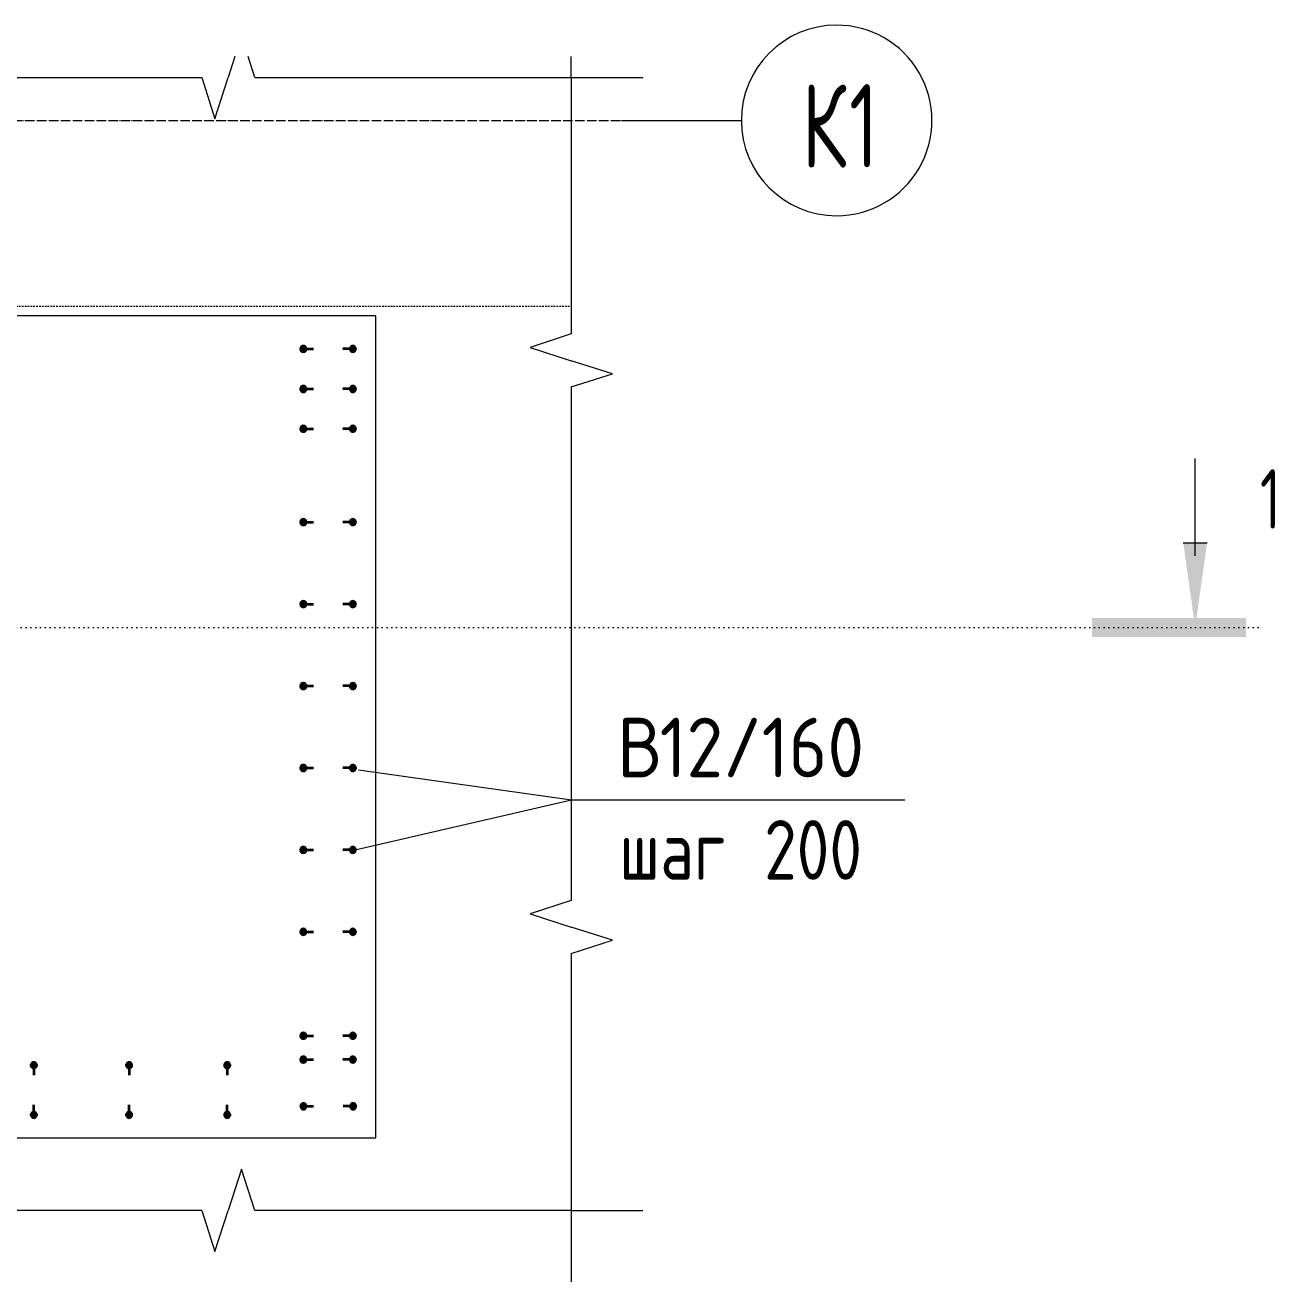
# Model space of a CAD drawing. Header units: millimetres. Extents: x -39709 to 12452, y -4989 to 80275.
# Drawn here: x -7720 to -5097, y 76747 to 79385 of the extents above; entities that cross this region are included whole.
import ezdxf

# ---------------------------------------------------------------- set-up
doc = ezdxf.new("R2010")
doc.units = ezdxf.units.MM
for name, pattern in [('01 Штриховая _4 мм_', [6, 3.5, -2.5]), ('02 Штрихпунктирная _20 мм_', [25, 20, -2.5, 0, -2.5]), ('04 Пунктир 10мм', [10, 0, -10])]:
    doc.linetypes.add(name, pattern=pattern)
for name, color, linetype, lineweight in [('AA_Oformlenie', 7, 'Continuous', 9), ('AA_Razrez', 7, 'Continuous', 9), ('AA_Vinoska', 7, 'Continuous', 9), ('AF_Stena_Опалубка', 253, 'Continuous', 20), ('KR_Armatura', 7, 'Continuous', 20), ('KR_Armatura_Tonkie', 7, 'Continuous', 20), ('KR_Fundament', 7, 'Continuous', 20), ('Оси', 7, 'Continuous', 9)]:
    doc.layers.add(name, color=color, linetype=linetype, lineweight=lineweight)
doc.styles.add('ISOCPEUR', font='isocpeur.TTF', dxfattribs={"width": 0.7, "height": 175})
doc.styles.add('ISOCPEUR_3', font='isocpeur.TTF', dxfattribs={"width": 0.7, "height": 125})
doc.styles.add('ISOCPEUR_4', font='isocpeur.TTF', dxfattribs={"width": 0.9, "height": 125})
doc.styles.add('ISOCPEUR_5', font='isocpeur.TTF', dxfattribs={"width": 0.8, "height": 125})

# ---------------------------------------------------------------- blocks, each defined once
blk = doc.blocks.new('265_Выпуск П одной длины _НесАрм_РабПлоск_ - В1 _d12_ t250-4071037-Схема расположения арматурных выпусков вундаментной плиты  в_о 14_1-К1')
at = {"layer": 'KR_Armatura_Tonkie', "lineweight": 35}
for points in [[(0, 0), (-1.5, 3.9), (-1.8, 4.2), (-4.4, 5.8), (-7.6, 5.8), (-10.2, 4.2), (-11.8, 1.6), (-12, 0), (-11.2, -3), (-9, -5.2), (-6, -6), (-3, -5.2), (-1.5, -3.8), (-0.2, -1.6)], [(103.8, 1.6), (103.2, 3), (101, 5.2), (98, 6), (95, 5.2), (92.8, 3), (92.2, 1.6), (92.2, -1.6), (93.7, -3.9), (95, -5.2), (98, -6), (99.6, -5.8), (102.2, -4.2), (103.8, -1.6)]]:
    blk.add_hatch(color=256, dxfattribs=at).paths.add_polyline_path(points)
at = {"layer": 'KR_Armatura'}
for centre in [(-6, 0), (98, 0)]:
    blk.add_circle(centre, 6, dxfattribs=at)
at = {"layer": 'KR_Armatura_Tonkie', "lineweight": 35}
for p, q in [((0, 0), (15, 0)), ((92, 0), (77, 0))]:
    blk.add_line(p, q, dxfattribs=at)
for centre, start, end in [((-6, 0), 360, 180), ((-6, 0), 180, 360), ((98, 0), 360, 180), ((98, 0), 180, 360)]:
    blk.add_arc(centre, 6, start, end, dxfattribs=at)
blk = doc.blocks.new('265_Выпуск П одной длины _НесАрм_РабПлоск_ - В1 _d12_ t250-V2-Схема расположения арматурных выпусков вундаментной плиты  в_о 14_1-К1')
at = {"layer": 'KR_Armatura_Tonkie', "lineweight": 35}
for points in [[(-6, 6), (-9, 5.2), (-10.2, 4.2), (-11.8, 1.6), (-12, 0), (-11.2, -3), (-9, -5.2), (-6, -6), (-2.3, -4.7), (-1.8, -4.2), (-0.2, -1.6), (0, 0), (-0.8, 3), (-2.3, 4.6), (-4.4, 5.8)], [(98, 6), (95, 5.2), (92.8, 3), (92.2, 1.6), (92.2, -1.6), (92.8, -3), (95, -5.2), (98, -6), (99.6, -5.8), (102.2, -4.2), (103.8, -1.6), (103.8, 1.6), (103.2, 3), (101, 5.2), (99.6, 5.8)]]:
    blk.add_hatch(color=256, dxfattribs=at).paths.add_polyline_path(points)
at = {"layer": 'KR_Armatura'}
for centre in [(-6, 0), (98, 0)]:
    blk.add_circle(centre, 6, dxfattribs=at)
at = {"layer": 'KR_Armatura_Tonkie', "lineweight": 35}
for p, q in [((0, 0), (15, 0)), ((92, 0), (77, 0))]:
    blk.add_line(p, q, dxfattribs=at)
for centre, start, end in [((-6, 0), 360, 180), ((-6, 0), 180, 360), ((98, 0), 360, 180), ((98, 0), 180, 360)]:
    blk.add_arc(centre, 6, start, end, dxfattribs=at)
blk = doc.blocks.new('011_Прямоугольник обрыва _ЭлУзла_ - 011_Прямоугольник обрыва _ЭлУзла_-4164716-Схема расположения арматурных выпусков вундаментной плиты  в_о 14_1-К1')
at = {"layer": 'AA_Oformlenie'}
for p, q in [((0, -538.1), (0, 0)), ((0, 0), (665.3, 0)), ((776.6, 0), (2105.8, 0)), ((2217.1, 0), (2881.1, 0)), ((2881.1, 0), (2881.1, -538.1)), ((0, -1726.9), (0, -649.4)), ((2881.1, -649.4), (2881.1, -1726.9)), ((0, -2377.6), (0, -1838.2)), ((2881.1, -1838.2), (2881.1, -2377.6)), ((665.3, -2377.6), (0, -2377.6)), ((2105.8, -2377.6), (776.6, -2377.6)), ((2881.1, -2377.6), (2217.1, -2377.6))]:
    blk.add_line(p, q, dxfattribs=at)
blk = doc.blocks.new('Ось сетки - d_4мм-2765513-Схема расположения арматурных выпусков вундаментной плиты  в_о 14_1-К1')
at = {"layer": 'Оси'}
for start, end in [(360, 180), (360, 180), (180, 360), (180, 360)]:
    blk.add_arc((0, 0), 4, start, end, dxfattribs=at)
blk = doc.blocks.new('Разрез - Номер узла_ спереди-394134-Схема расположения арматурных выпусков вундаментной плиты  в_о 14_1-К1')
at = {"layer": 'AA_Razrez'}
for points in [[(7.329, 0.404), (7.329, -0.394), (0.873, -0.394), (0.873, 0.404)], [(3.497, -3.533), (2.503, -3.533), (3, 0)]]:
    blk.add_hatch(color=256, dxfattribs=at).paths.add_polyline_path(points)
for p, q in [((3, -3), (3, -7.096)), ((2.503, -3.533), (3.497, -3.533))]:
    blk.add_line(p, q, dxfattribs=at)
blk = doc.blocks.new('042_М_Арматуры - Диам длина поз _ Комментарий-3662934-Схема расположения арматурных выпусков вундаментной плиты  в_о 14_1-К1')
at = {"layer": 'AA_Vinoska'}
blk.add_line((-7, 0), (7, 0), dxfattribs=at)

msp = doc.modelspace()

# ---------------------------------------------------------------- linework, layer by layer
at = {"layer": 'AA_Razrez', "linetype": '04 Пунктир 10мм'}
msp.add_line((-11051.1479, 78120.8608), (-5114.6968, 78120.8608), dxfattribs=at)
at = {"layer": 'AA_Vinoska'}
for p, q in [((-7279.7674, 79319.3503), (-7294.1919, 79274.9563)), ((-7237.8832, 79274.9563), (-7252.3077, 79319.3503)), ((-6573.9154, 79274.9563), (-6573.9154, 79319.3503)), ((-7349.1919, 79274.9563), (-7321.6919, 79188.3538)), ((-7321.6919, 79188.3538), (-7294.1919, 79274.9563)), ((-6573.9154, 79274.9563), (-6423.9154, 79274.9563)), ((-6573.9154, 78736.8638), (-6660.5655, 78708.7095)), ((-6660.5655, 78708.7095), (-6573.9154, 78680.5551)), ((-6487.3128, 78653.0551), (-6573.9154, 78680.5551)), ((-6573.9154, 78625.5551), (-6487.3128, 78653.0551)), ((-7020.7882, 77821.9342), (-6573.786, 77758.879)), ((-7024.5461, 77654.8574), (-6573.786, 77758.879)), ((-6573.9154, 77548.0615), (-6660.5655, 77519.9071)), ((-6660.5655, 77519.9071), (-6573.9154, 77491.7528)), ((-6487.3128, 77464.2528), (-6573.9154, 77491.7528)), ((-6573.9154, 77436.7528), (-6487.3128, 77464.2528)), ((-7266.0376, 76984.0018), (-7294.1919, 76897.3516)), ((-7237.8832, 76897.3516), (-7266.0376, 76984.0018)), ((-7349.1919, 76897.3516), (-7321.6919, 76810.7491)), ((-7321.6919, 76810.7491), (-7294.1919, 76897.3516)), ((-6573.9154, 76897.3516), (-6423.9154, 76897.3516)), ((-6573.9154, 76897.3516), (-6573.9154, 76747.3516))]:
    msp.add_line(p, q, dxfattribs=at)
at = {"layer": 'AF_Stena_Опалубка', "linetype": '01 Штриховая _4 мм_'}
msp.add_line((-9455.0214, 78794.9563), (-6573.9154, 78794.9563), dxfattribs=at)
at = {"layer": 'KR_Fundament'}
for p, q in [((-6983.9154, 78774.9563), (-9183.9154, 78774.9563)), ((-6983.9154, 77049.9563), (-6983.9154, 78774.9563)), ((-9183.9154, 77049.9563), (-6983.9154, 77049.9563))]:
    msp.add_line(p, q, dxfattribs=at)
at = {"layer": 'Оси', "linetype": '02 Штрихпунктирная _20 мм_'}
msp.add_line((-9377.2526, 79184.9563), (-6467.0818, 79184.9563), dxfattribs=at)
at = {"layer": 'Оси'}
msp.add_line((-6467.0818, 79184.9563), (-6217.0818, 79184.9563), dxfattribs=at)

# ---------------------------------------------------------------- block references
at = {"layer": 'AA_Oformlenie'}
msp.add_blockref('011_Прямоугольник обрыва _ЭлУзла_ - 011_Прямоугольник обрыва _ЭлУзла_-4164716-Схема расположения арматурных выпусков вундаментной плиты  в_о 14_1-К1', (-9455.0214, 79274.9563), dxfattribs=at)
at = {"layer": 'AA_Razrez', "xscale": 49.99999999999998, "yscale": 49.99999999999998, "zscale": 49.99999999999998, "rotation": 180}
msp.add_blockref('Разрез - Номер узла_ спереди-394134-Схема расположения арматурных выпусков вундаментной плиты  в_о 14_1-К1', (-5114.6968, 78120.8608), dxfattribs=at)
at = {"layer": 'AA_Vinoska', "xscale": 49.99999999999998, "yscale": 49.99999999999998, "zscale": 49.99999999999998}
msp.add_blockref('042_М_Арматуры - Диам длина поз _ Комментарий-3662934-Схема расположения арматурных выпусков вундаментной плиты  в_о 14_1-К1', (-6223.786, 77758.879), dxfattribs=at)
msp.add_blockref('042_М_Арматуры - Диам длина поз _ Комментарий-3662934-Схема расположения арматурных выпусков вундаментной плиты  в_о 14_1-К1', (-6223.786, 77758.879), dxfattribs=at)
at = {"layer": 'KR_Armatura_Tonkie', "lineweight": 35}
for name, p, rotation in [('265_Выпуск П одной длины _НесАрм_РабПлоск_ - В1 _d12_ t250-V2-Схема расположения арматурных выпусков вундаментной плиты  в_о 14_1-К1', (-7038.3111, 78705.4563), 180), ('265_Выпуск П одной длины _НесАрм_РабПлоск_ - В1 _d12_ t250-V2-Схема расположения арматурных выпусков вундаментной плиты  в_о 14_1-К1', (-7038.3111, 78621.4563), 180), ('265_Выпуск П одной длины _НесАрм_РабПлоск_ - В1 _d12_ t250-V2-Схема расположения арматурных выпусков вундаментной плиты  в_о 14_1-К1', (-7038.3111, 78537.9563), 180), ('265_Выпуск П одной длины _НесАрм_РабПлоск_ - В1 _d12_ t250-V2-Схема расположения арматурных выпусков вундаментной плиты  в_о 14_1-К1', (-7038.3111, 78341.9563), 180), ('265_Выпуск П одной длины _НесАрм_РабПлоск_ - В1 _d12_ t250-V2-Схема расположения арматурных выпусков вундаментной плиты  в_о 14_1-К1', (-7038.3111, 78169.9563), 180), ('265_Выпуск П одной длины _НесАрм_РабПлоск_ - В1 _d12_ t250-V2-Схема расположения арматурных выпусков вундаментной плиты  в_о 14_1-К1', (-7038.3111, 77997.9563), 180), ('265_Выпуск П одной длины _НесАрм_РабПлоск_ - В1 _d12_ t250-V2-Схема расположения арматурных выпусков вундаментной плиты  в_о 14_1-К1', (-7038.3111, 77825.9563), 180), ('265_Выпуск П одной длины _НесАрм_РабПлоск_ - В1 _d12_ t250-V2-Схема расположения арматурных выпусков вундаментной плиты  в_о 14_1-К1', (-7038.3111, 77653.9563), 180), ('265_Выпуск П одной длины _НесАрм_РабПлоск_ - В1 _d12_ t250-V2-Схема расположения арматурных выпусков вундаментной плиты  в_о 14_1-К1', (-7038.3111, 77481.9563), 180), ('265_Выпуск П одной длины _НесАрм_РабПлоск_ - В1 _d12_ t250-V2-Схема расположения арматурных выпусков вундаментной плиты  в_о 14_1-К1', (-7038.3111, 77263.9563), 180), ('265_Выпуск П одной длины _НесАрм_РабПлоск_ - В1 _d12_ t250-4071037-Схема расположения арматурных выпусков вундаментной плиты  в_о 14_1-К1', (-7701.9154, 77195.9563), 270), ('265_Выпуск П одной длины _НесАрм_РабПлоск_ - В1 _d12_ t250-4071037-Схема расположения арматурных выпусков вундаментной плиты  в_о 14_1-К1', (-7501.9154, 77195.9563), 270), ('265_Выпуск П одной длины _НесАрм_РабПлоск_ - В1 _d12_ t250-4071037-Схема расположения арматурных выпусков вундаментной плиты  в_о 14_1-К1', (-7295.9154, 77195.9563), 270), ('265_Выпуск П одной длины _НесАрм_РабПлоск_ - В1 _d12_ t250-V2-Схема расположения арматурных выпусков вундаментной плиты  в_о 14_1-К1', (-7038.3111, 77213.9563), 180), ('265_Выпуск П одной длины _НесАрм_РабПлоск_ - В1 _d12_ t250-V2-Схема расположения арматурных выпусков вундаментной плиты  в_о 14_1-К1', (-7037.9154, 77115.9563), 180)]:
    msp.add_blockref(name, p, dxfattribs=dict(at, rotation=rotation))
at = {"layer": 'Оси', "xscale": 49.99999999999998, "yscale": 49.99999999999998, "zscale": 49.99999999999998, "rotation": 269.9999999999993}
msp.add_blockref('Ось сетки - d_4мм-2765513-Схема расположения арматурных выпусков вундаментной плиты  в_о 14_1-К1', (-6017.0818, 79184.9563), dxfattribs=at)

# ---------------------------------------------------------------- texts
at = {"layer": 'AA_Razrez', "insert": (-5128.7255, 78453.0137), "char_height": 125, "width": 53.312219, "attachment_point": 1, "style": 'ISOCPEUR_3'}
msp.add_mtext('\\fISOCPEUR|b0|i0|c204|p34|;\\W.7;1', dxfattribs=at)
at = {"layer": 'AA_Vinoska', "char_height": 125, "attachment_point": 1}
for s, insert, width, style in [('\\fISOCPEUR|b0|i0|c204|p34|;\\W.9;В', (-6477.779, 77931.3914), 108.227812, 'ISOCPEUR_4'), ('\\fISOCPEUR|b0|i0|c204|p34|;\\W.9;В', (-6477.779, 77931.3914), 108.227812, 'ISOCPEUR_4'), ('12/160', (-6388.4821, 77931.3914), 526.708687, 'ISOCPEUR_4'), ('12/160', (-6388.4821, 77931.3914), 526.708687, 'ISOCPEUR_4'), (' 200', (-6232.9332, 77716.4388), 333.502, 'ISOCPEUR_5'), ('шаг', (-6473.704, 77716.4388), 291.81425, 'ISOCPEUR_5')]:
    msp.add_mtext(s, dxfattribs=dict(at, insert=insert, width=width, style=style))
at = {"layer": 'Оси', "char_height": 175, "attachment_point": 1, "style": 'ISOCPEUR'}
for s, insert, width in [('\\fISOCPEUR|b0|i0|c204|p34|;\\W.7;К', (-6090.5182, 79261.2133), 120.653969), ('\\fISOCPEUR|b0|i0|c204|p34|;\\W.7;1', (-5990.9687, 79261.2133), 75.759469)]:
    msp.add_mtext(s, dxfattribs=dict(at, insert=insert, width=width))

doc.saveas('drawing.dxf')
